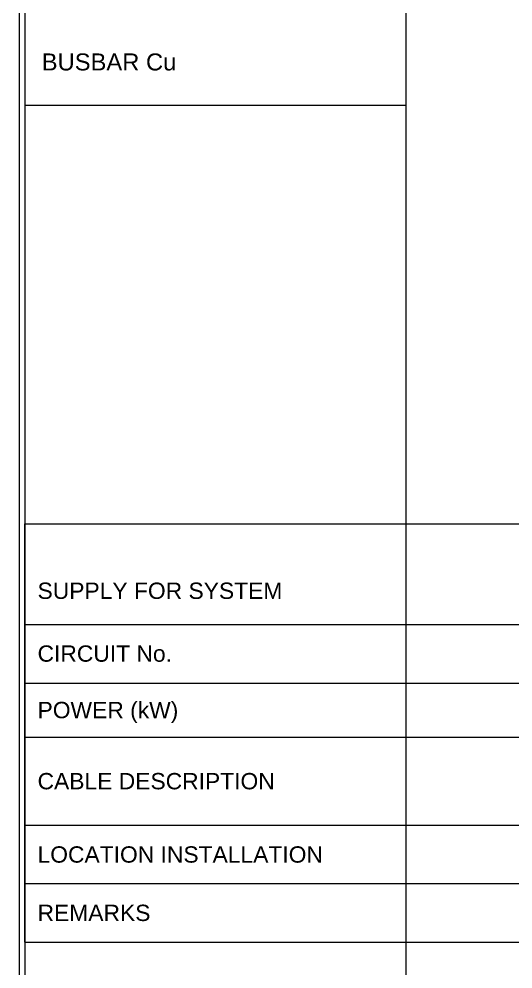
# Model space of a CAD drawing. Header units: millimetres. Extents: x -33055 to 42243, y -56860 to 24450.
# Drawn here: x -33055 to -25506, y 1406 to 15940 of the extents above; entities that cross this region are included whole.
import ezdxf

# ---------------------------------------------------------------- set-up
doc = ezdxf.new("R2010")
doc.units = ezdxf.units.MM
for name, color, linetype in [('E-FRAME', 7, 'Continuous'), ('E-TABLE', 7, 'Continuous'), ('E-TABLE-L', 7, 'Continuous'), ('E-TEXT', 7, 'Continuous')]:
    doc.layers.add(name, color=color, linetype=linetype)
doc.styles.add('ARIAL', font='arial.ttf')

msp = doc.modelspace()

# ---------------------------------------------------------------- linework, layer by layer
at = {"layer": 'E-FRAME', "color": 7, "lineweight": 0}
for p, q in [((-27145, 24348), (-27145, -56602)), ((-32966, 14620), (-27145, 14620))]:
    msp.add_line(p, q, dxfattribs=at)
for points in [[(-33055, 24450), (-33055, -56699), (37914, -56699), (37914, 24450), (-33055, 24450)], [(-32966, 24348), (-32966, -56602), (37813, -56602), (37813, 24348), (-32966, 24348)]]:
    msp.add_lwpolyline(points, dxfattribs=at)
at = {"layer": 'E-TABLE', "color": 7, "lineweight": 0}
for p, q in [((-32967, 8215), (35297, 8215)), ((-32967, 6677), (35297, 6677)), ((-32967, 5781), (35297, 5781)), ((-32967, 4952), (35297, 4952)), ((-32967, 3604), (35297, 3604)), ((-32967, 2712), (35297, 2712)), ((-32967, 1815), (35297, 1815))]:
    msp.add_line(p, q, dxfattribs=at)
at = {"layer": 'E-TABLE-L', "color": 253, "lineweight": 25, "true_color": 0x999999}
msp.add_line((-32967, 8215), (-32967, 1815), dxfattribs=at)

# ---------------------------------------------------------------- texts
at = {"layer": 'E-TEXT', "color": 7, "style": 'ARIAL'}
for s, height, p in [('BUSBAR Cu', 259.8, (-32708, 15153)), ('SUPPLY FOR SYSTEM', 249.75, (-32772, 7068)), ('CIRCUIT No.', 249.75, (-32772, 6107)), ('POWER (kW)', 249.8, (-32772, 5243)), ('CABLE DESCRIPTION', 249.75, (-32772, 4155)), ('LOCATION INSTALLATION', 249.75, (-32772, 3033)), ('REMARKS', 249.8, (-32772, 2140))]:
    msp.add_text(s, height=height, dxfattribs=at).set_placement(p)

doc.saveas('drawing.dxf')
